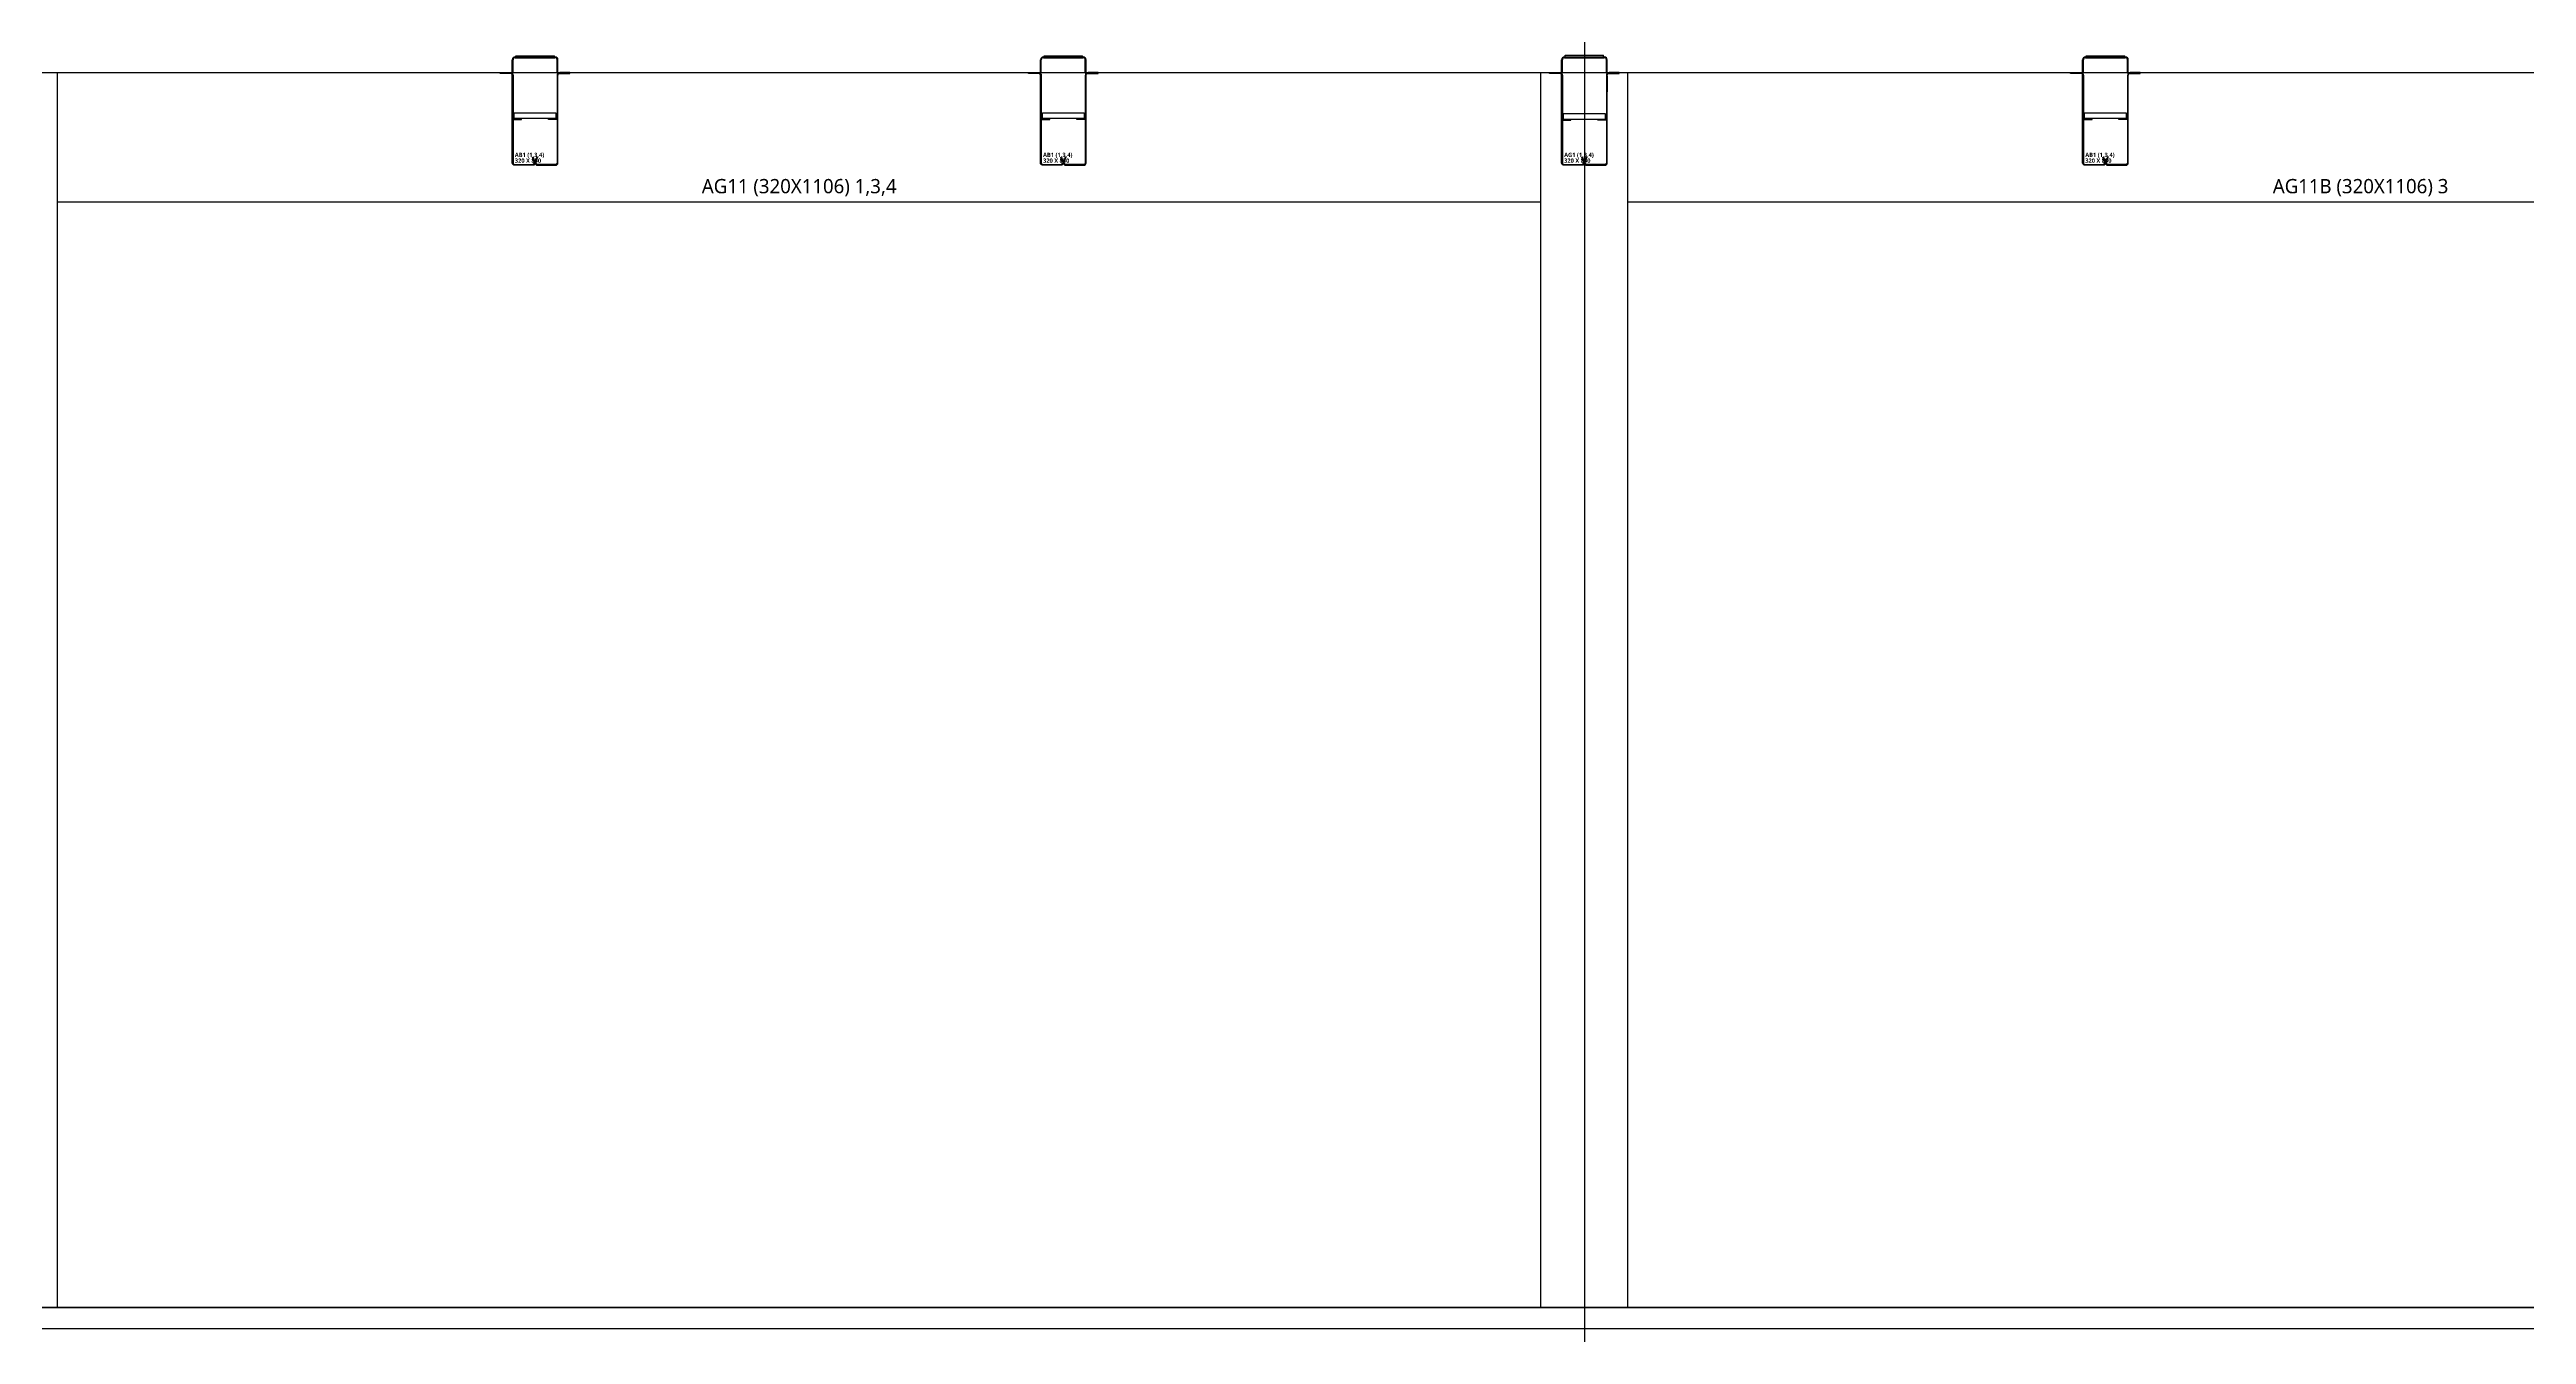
# Model space of a CAD drawing. Header units: millimetres. Extents: x -39468 to 212532, y -94717 to 83483.
# Drawn here: x 62749 to 80099, y 18811 to 27811 of the extents above; entities that cross this region are included whole.
import ezdxf
from ezdxf.enums import TextEntityAlignment as Align

# ---------------------------------------------------------------- set-up
doc = ezdxf.new("R2010")
doc.units = ezdxf.units.MM
doc.header["$LTSCALE"] = 300
doc.header["$MEASUREMENT"] = 0
doc.linetypes.add('주단면도-1$0$STD_CENTER', pattern=[66, 60, -2, 2, -2])
doc.layers.get('0').update_dxf_attribs({"linetype": 'CONTINUOUS'})
for name, color, linetype in [('##좌굴방지', 6, 'CONTINUOUS'), ('주단면도-1$0$A-FIN-TYP1', 6, 'CONTINUOUS'), ('주단면도-1$0$A-ST-AXIS-CEN', 252, '주단면도-1$0$STD_CENTER'), ('주단면도-1$0$A-ST-CONC', 2, 'CONTINUOUS')]:
    doc.layers.add(name, color=color, linetype=linetype)
doc.layers.add('A-ELEV-LIN2', color=7, linetype='CONTINUOUS', lineweight=25)
doc.layers.add('A-XXXX-NPLT', color=144, linetype='CONTINUOUS', lineweight=15, plot=False)
doc.layers.add('Defpoint', color=161, linetype='CONTINUOUS', plot=False)
doc.styles.get("Standard").update_dxf_attribs({"font": 'NanumGothicBold.ttf'})
doc.styles.add('맑은고딕', font='malgun.ttf')
pattern_1 = [(45, (-26621.6069, -1604.5902), (-0.25, 0.25), [])]
pattern_2 = [(45, (-1421.6069, -6790.6264), (-0.25, 0.25), [])]

# ---------------------------------------------------------------- blocks, each defined once
blk = doc.blocks.new('G$C1F1A67B9')
h = blk.add_hatch()
h.set_pattern_fill('ANSI31', color=252, scale=0.1, angle=45, style=0)
h.set_pattern_definition(pattern_1)
h.paths.add_polyline_path([(84, 645), (84, 695), (90, 695), (90, 645)])
h = blk.add_hatch()
h.set_pattern_fill('ANSI31', color=252, scale=0.1, angle=45, style=0)
h.set_pattern_definition(pattern_1)
h.paths.add_polyline_path([(219, 760), (269, 760), (269, 754), (219, 754)])
h = blk.add_hatch()
h.set_pattern_fill('ANSI31', color=252, scale=0.1, angle=45, style=0)
h.set_pattern_definition(pattern_1)
h.paths.add_polyline_path([(404, 645), (404, 695), (398, 695), (398, 645)])
at = {"layer": '##좌굴방지'}
for points in [[(98, 322), (98, 362), (390, 362), (390, 322)], [(398, 322), (90, 322), (90, 316), (150, 316), (150, 322)], [(398, 322), (398, 316), (338, 316), (338, 322)]]:
    blk.add_lwpolyline(points, dxfattribs=at)
at = {"color": 2, "linetype": 'Continuous'}
for p, q in [((84, 645), (84, 739)), ((90, 645), (90, 739)), ((105, 760), (383, 760)), ((105, 754), (383, 754)), ((398, 645), (398, 739)), ((404, 645), (404, 739)), ((84, 645), (90, 645)), ((404, 645), (398, 645))]:
    blk.add_line(p, q, dxfattribs=at)
at = {"color": 3, "linetype": 'Continuous'}
for p, q in [((109, 760), (109, 772)), ((109, 772), (379, 772)), ((109, 760), (379, 760)), ((379, 760), (379, 772))]:
    blk.add_line(p, q, dxfattribs=at)
at = {"color": 7, "linetype": 'Continuous'}
for p, q in [((84, 625), (84, 515)), ((404, 625), (404, 515))]:
    blk.add_line(p, q, dxfattribs=at)
at = {"color": 2, "linetype": 'Continuous'}
for points in [[(226, 54), (231, 56), (243, 24, -0.520567), (226, 0), (102, 0, -0.414214), (84, 18), (84, 630, 0.413373), (70, 644), (0, 644), (0, 650), (70, 650, -0.413938), (90, 630), (90, 18, 0.414214), (102, 6), (226, 6, 0.520567), (237, 22)], [(262, 54), (257, 56), (245, 24, 0.520567), (262, 0), (386, 0, 0.414214), (404, 18), (404, 630, -0.413373), (418, 644), (488, 644), (488, 650), (418, 650, 0.413938), (398, 630), (398, 18, -0.414214), (386, 6), (262, 6, -0.520567), (251, 22)]]:
    blk.add_lwpolyline(points, format="xyb", close=True, dxfattribs=at)
for centre, radius, start, end in [((105, 739), 21, 90, 180), ((105, 739), 15, 90, 180), ((383, 739), 21, 0, 90), ((383, 739), 15, 0, 90)]:
    blk.add_arc(centre, radius, start, end, dxfattribs=at)
at = {"layer": 'Defpoint', "linetype": 'Continuous'}
for s, p in [('AG1 (1,3,4)', (102, 73)), ('320 X 850', (102, 33))]:
    blk.add_text(s, height=30, dxfattribs=at).set_placement(p, align=Align.MIDDLE_LEFT)
blk = doc.blocks.new('G$C4525D29B')
h = blk.add_hatch()
h.set_pattern_fill('ANSI31', color=252, scale=0.1, angle=45, style=0)
h.set_pattern_definition(pattern_2)
h.paths.add_polyline_path([(84, 645), (84, 695), (90, 695), (90, 645)])
h = blk.add_hatch()
h.set_pattern_fill('ANSI31', color=252, scale=0.1, angle=45, style=0)
h.set_pattern_definition(pattern_2)
h.paths.add_polyline_path([(219, 760), (269, 760), (269, 754), (219, 754)])
h = blk.add_hatch()
h.set_pattern_fill('ANSI31', color=252, scale=0.1, angle=45, style=0)
h.set_pattern_definition(pattern_2)
h.paths.add_polyline_path([(404, 645), (404, 695), (398, 695), (398, 645)])
at = {"layer": '##좌굴방지'}
for points in [[(98, 327), (98, 367), (390, 367), (390, 327)], [(398, 327), (90, 327), (90, 321), (150, 321), (150, 327)], [(398, 327), (398, 321), (338, 321), (338, 327)]]:
    blk.add_lwpolyline(points, dxfattribs=at)
at = {"color": 2, "linetype": 'Continuous'}
for p, q in [((84, 645), (84, 739)), ((90, 645), (90, 739)), ((105, 760), (383, 760)), ((105, 754), (383, 754)), ((398, 645), (398, 739)), ((404, 645), (404, 739)), ((84, 645), (90, 645)), ((404, 645), (398, 645))]:
    blk.add_line(p, q, dxfattribs=at)
at = {"color": 3, "linetype": 'Continuous'}
for p, q in [((109, 760), (109, 766)), ((109, 766), (379, 766)), ((109, 760), (379, 760)), ((379, 760), (379, 766))]:
    blk.add_line(p, q, dxfattribs=at)
at = {"color": 7, "linetype": 'Continuous'}
blk.add_line((84, 625), (84, 515), dxfattribs=at)
at = {"color": 2, "linetype": 'Continuous'}
for points in [[(226, 54), (231, 56), (243, 24, -0.520567), (226, 0), (102, 0, -0.414214), (84, 18), (84, 630, 0.413373), (70, 644), (0, 644), (0, 650), (70, 650, -0.413938), (90, 630), (90, 18, 0.414214), (102, 6), (226, 6, 0.520567), (237, 22)], [(262, 54), (257, 56), (245, 24, 0.520567), (262, 0), (386, 0, 0.414214), (404, 18), (404, 630, -0.413373), (418, 644), (488, 644), (488, 650), (418, 650, 0.413938), (398, 630), (398, 18, -0.414214), (386, 6), (262, 6, -0.520567), (251, 22)]]:
    blk.add_lwpolyline(points, format="xyb", close=True, dxfattribs=at)
for centre, radius, start, end in [((105, 739), 21, 90, 180), ((105, 739), 15, 90, 180), ((383, 739), 21, 0, 90), ((383, 739), 15, 0, 90)]:
    blk.add_arc(centre, radius, start, end, dxfattribs=at)
at = {"layer": 'Defpoint', "linetype": 'Continuous'}
for s, p in [('AB1 (1,3,4)', (102, 73)), ('320 X 850', (102, 33))]:
    blk.add_text(s, height=30, dxfattribs=at).set_placement(p, align=Align.MIDDLE_LEFT)

msp = doc.modelspace()

# ---------------------------------------------------------------- linework, layer by layer
for p, q in [((62804, 19000), (62804, 27650)), ((73196, 19000), (73196, 27650)), ((73804, 19000), (73804, 27650))]:
    msp.add_line(p, q)
at = {"layer": 'A-ELEV-LIN2'}
for p, q in [((62804, 26744), (73196, 26744)), ((73804, 26744), (84071, 26744))]:
    msp.add_line(p, q, dxfattribs=at)
at = {"layer": '주단면도-1$0$A-FIN-TYP1'}
msp.add_line((81675, 19000), (40200, 19000), dxfattribs=at)
at = {"layer": '주단면도-1$0$A-ST-AXIS-CEN', "linetype": 'Continuous'}
for p, q in [((73500, 55500), (73500, 0)), ((0, 19000), (153521, 19000))]:
    msp.add_line(p, q, dxfattribs=at)
at = {"layer": '주단면도-1$0$A-ST-CONC'}
for p, q in [((51300, 27650), (97400, 27650)), ((81675, 18850), (40900, 18850))]:
    msp.add_line(p, q, dxfattribs=at)

# ---------------------------------------------------------------- block references
for name, p in [('G$C4525D29B', (65906, 27000)), ('G$C4525D29B', (69606, 27000)), ('G$C1F1A67B9', (73256, 27000)), ('G$C4525D29B', (76906, 27000))]:
    msp.add_blockref(name, p)

# ---------------------------------------------------------------- texts
at = {"layer": 'A-XXXX-NPLT', "style": '맑은고딕'}
for s, p in [('AG11 (320X1106) 1,3,4', (68000, 26844)), ('AG11B (320X1106) 3', (78937, 26844))]:
    msp.add_text(s, height=100, dxfattribs=at).set_placement(p, align=Align.MIDDLE)

doc.saveas('drawing.dxf')
